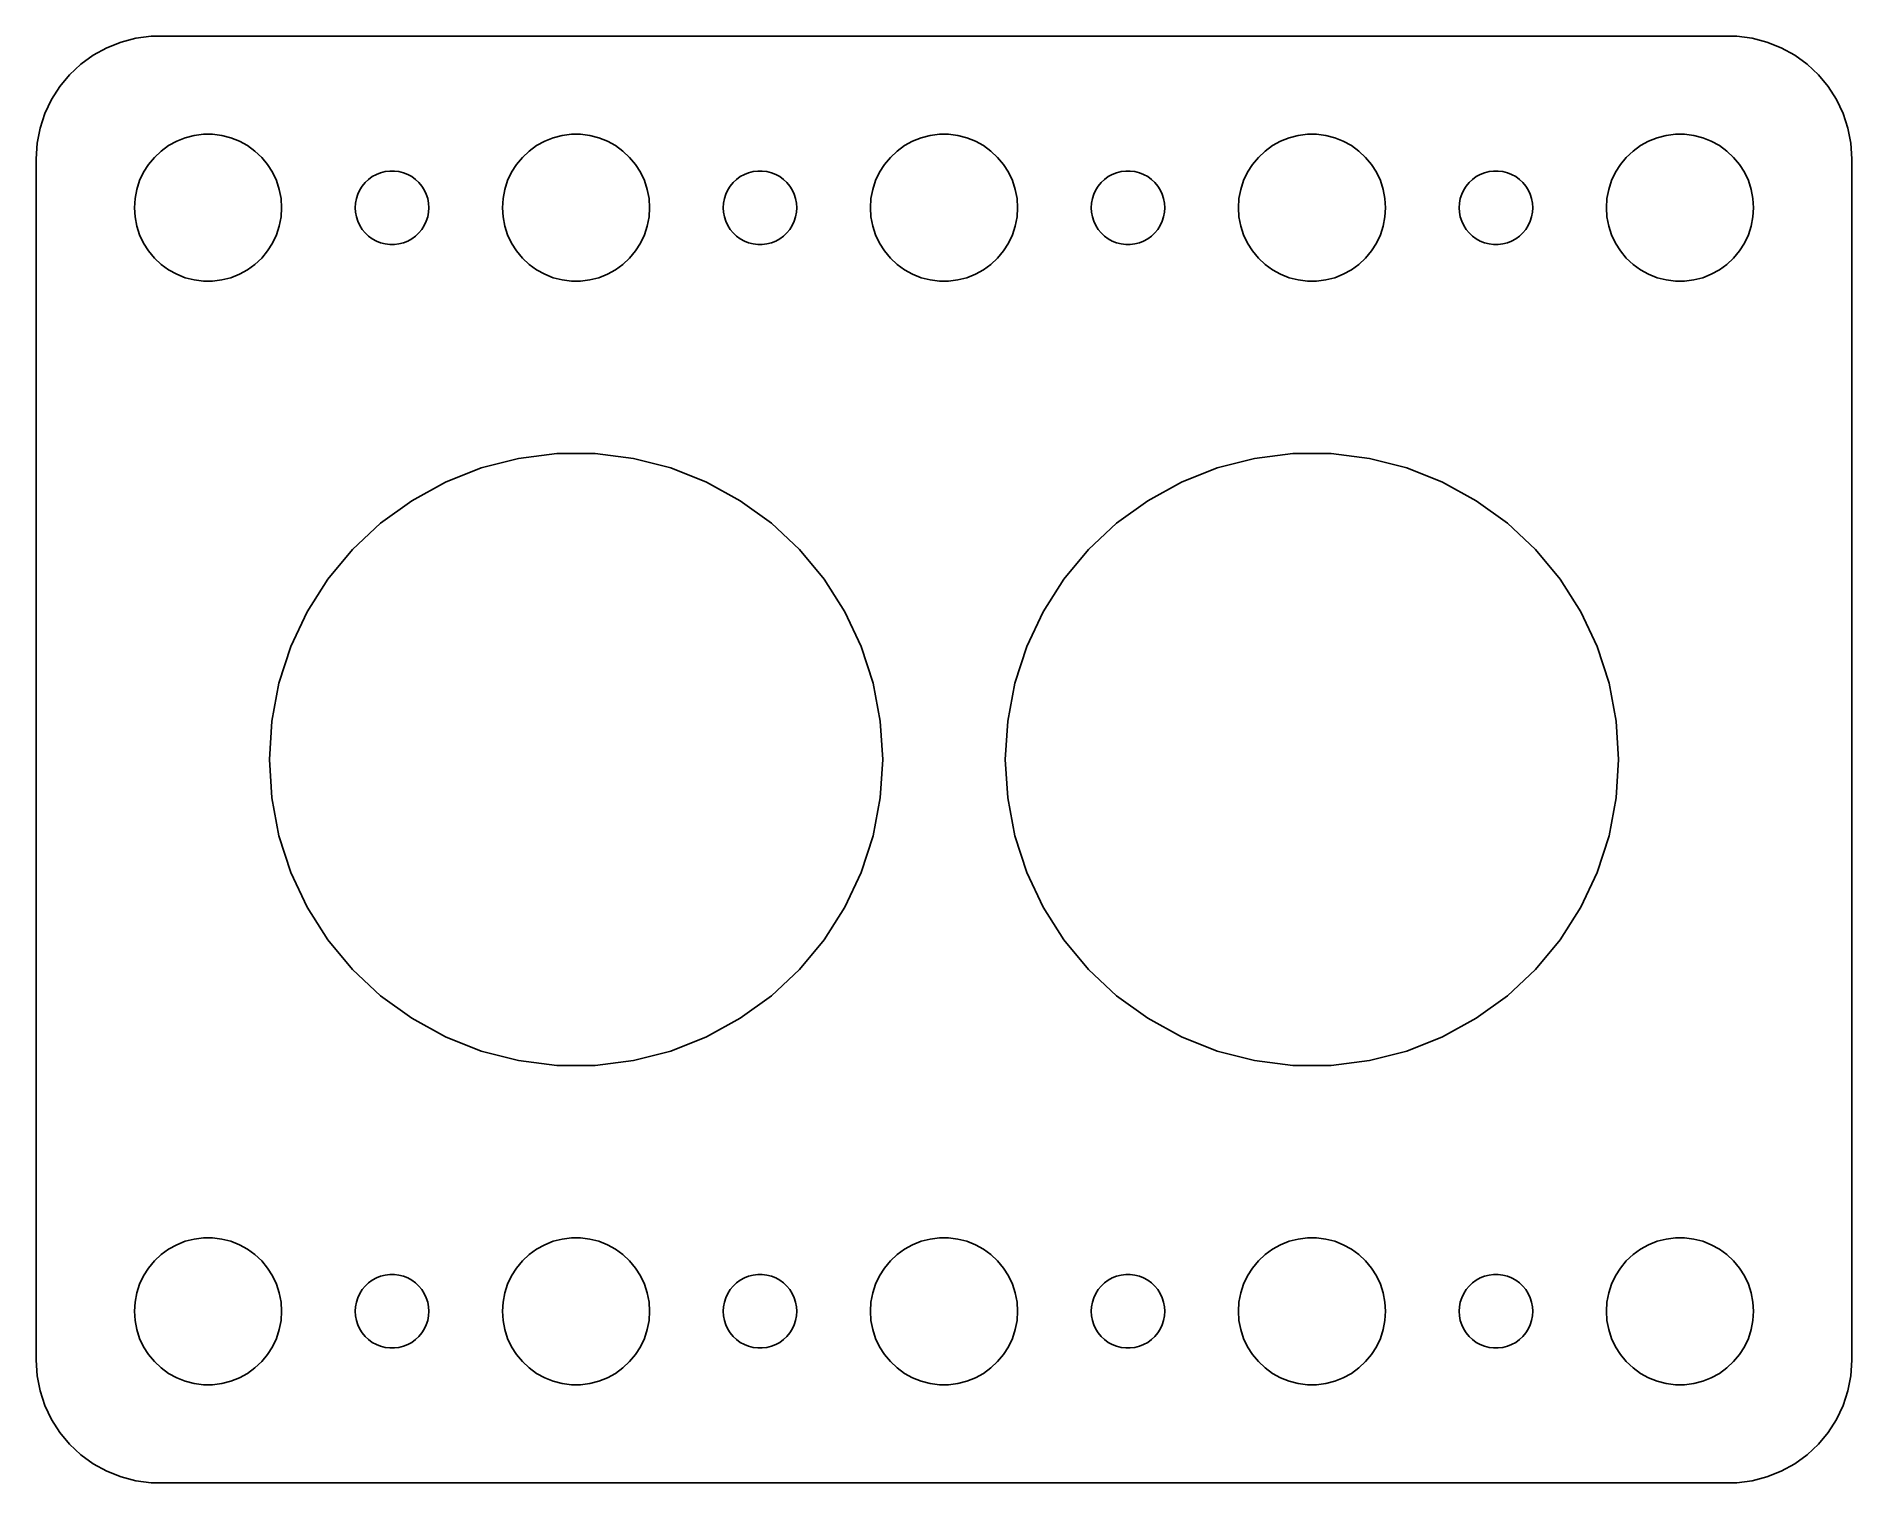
# Model space of a CAD drawing. Header units: metres. Extents: x -37 to 37, y 39.5 to 98.5.
import ezdxf

# ---------------------------------------------------------------- set-up
doc = ezdxf.new("R2010")
doc.units = ezdxf.units.M

msp = doc.modelspace()

# ---------------------------------------------------------------- linework, layer by layer
for p, q in [((-32.3139, 98.4901), (-32.9369, 98.4114)), ((32.3139, 98.4901), (-32.3139, 98.4901)), ((32.9369, 98.4114), (32.3139, 98.4901)), ((-34.6791, 97.7216), (-35.1871, 97.3526)), ((-34.1289, 98.0241), (-34.6791, 97.7216)), ((-33.5451, 98.2553), (-34.1289, 98.0241)), ((-32.9369, 98.4114), (-33.5451, 98.2553)), ((33.5451, 98.2553), (32.9369, 98.4114)), ((34.1289, 98.0241), (33.5451, 98.2553)), ((34.6791, 97.7216), (34.1289, 98.0241)), ((35.1871, 97.3526), (34.6791, 97.7216)), ((-35.1871, 97.3526), (-35.6448, 96.9227)), ((35.6448, 96.9227), (35.1871, 97.3526)), ((-36.0451, 96.4389), (-36.3815, 95.9088)), ((-35.6448, 96.9227), (-36.0451, 96.4389)), ((36.0451, 96.4389), (35.6448, 96.9227)), ((36.3815, 95.9088), (36.0451, 96.4389)), ((-36.3815, 95.9088), (-36.6489, 95.3406)), ((36.6489, 95.3406), (36.3815, 95.9088)), ((-36.8429, 94.7434), (-36.9606, 94.1267)), ((-36.6489, 95.3406), (-36.8429, 94.7434)), ((36.8429, 94.7434), (36.6489, 95.3406)), ((36.9606, 94.1267), (36.8429, 94.7434)), ((-36.9606, 94.1267), (-37, 93.5)), ((-31.9123, 93.8115), (-31.6075, 94.033)), ((-31.6075, 94.033), (-31.2773, 94.2145)), ((-31.2773, 94.2145), (-30.927, 94.3532)), ((-30.927, 94.3532), (-30.5621, 94.4469)), ((-30.5621, 94.4469), (-30.1884, 94.4941)), ((-30.1884, 94.4941), (-29.8116, 94.4941)), ((-29.8116, 94.4941), (-29.4379, 94.4469)), ((-29.4379, 94.4469), (-29.0729, 94.3532)), ((-29.0729, 94.3532), (-28.7227, 94.2145)), ((-28.7227, 94.2145), (-28.3925, 94.033)), ((-28.3925, 94.033), (-28.0877, 93.8115)), ((-16.9123, 93.8115), (-16.6075, 94.033)), ((-16.6075, 94.033), (-16.2773, 94.2145)), ((-16.2773, 94.2145), (-15.927, 94.3532)), ((-15.927, 94.3532), (-15.5621, 94.4469)), ((-15.5621, 94.4469), (-15.1884, 94.4941)), ((-15.1884, 94.4941), (-14.8116, 94.4941)), ((-14.8116, 94.4941), (-14.4379, 94.4469)), ((-14.4379, 94.4469), (-14.0729, 94.3532)), ((-14.0729, 94.3532), (-13.7227, 94.2145)), ((-13.7227, 94.2145), (-13.3925, 94.033)), ((-13.3925, 94.033), (-13.0877, 93.8115)), ((-1.91226, 93.8115), (-1.60747, 94.033)), ((-1.60747, 94.033), (-1.27733, 94.2145)), ((-1.27733, 94.2145), (-0.92705, 94.3532)), ((-0.92705, 94.3532), (-0.56213, 94.4469)), ((-0.56213, 94.4469), (-0.18837, 94.4941)), ((-0.18837, 94.4941), (0.18837, 94.4941)), ((0.18837, 94.4941), (0.56213, 94.4469)), ((0.56213, 94.4469), (0.92705, 94.3532)), ((0.92705, 94.3532), (1.27733, 94.2145)), ((1.27733, 94.2145), (1.60747, 94.033)), ((1.60747, 94.033), (1.91226, 93.8115)), ((13.0877, 93.8115), (13.3925, 94.033)), ((13.3925, 94.033), (13.7227, 94.2145)), ((13.7227, 94.2145), (14.0729, 94.3532)), ((14.0729, 94.3532), (14.4379, 94.4469)), ((14.4379, 94.4469), (14.8116, 94.4941)), ((14.8116, 94.4941), (15.1884, 94.4941)), ((15.1884, 94.4941), (15.5621, 94.4469)), ((15.5621, 94.4469), (15.927, 94.3532)), ((15.927, 94.3532), (16.2773, 94.2145)), ((16.2773, 94.2145), (16.6075, 94.033)), ((16.6075, 94.033), (16.9123, 93.8115)), ((28.0877, 93.8115), (28.3925, 94.033)), ((28.3925, 94.033), (28.7227, 94.2145)), ((28.7227, 94.2145), (29.0729, 94.3532)), ((29.0729, 94.3532), (29.4379, 94.4469)), ((29.4379, 94.4469), (29.8116, 94.4941)), ((29.8116, 94.4941), (30.1884, 94.4941)), ((30.1884, 94.4941), (30.5621, 94.4469)), ((30.5621, 94.4469), (30.927, 94.3532)), ((30.927, 94.3532), (31.2773, 94.2145)), ((31.2773, 94.2145), (31.6075, 94.033)), ((31.6075, 94.033), (31.9123, 93.8115)), ((37, 93.5), (36.9606, 94.1267)), ((-37, 93.5), (-37, 44.5)), ((-32.6289, 92.9453), (-32.427, 93.2634)), ((-32.427, 93.2634), (-32.1869, 93.5536)), ((-32.1869, 93.5536), (-31.9123, 93.8115)), ((-28.0877, 93.8115), (-27.8131, 93.5536)), ((-27.8131, 93.5536), (-27.5729, 93.2634)), ((-27.5729, 93.2634), (-27.3711, 92.9453)), ((-17.6289, 92.9453), (-17.427, 93.2634)), ((-17.427, 93.2634), (-17.1869, 93.5536)), ((-17.1869, 93.5536), (-16.9123, 93.8115)), ((-13.0877, 93.8115), (-12.8131, 93.5536)), ((-12.8131, 93.5536), (-12.5729, 93.2634)), ((-12.5729, 93.2634), (-12.3711, 92.9453)), ((-2.62891, 92.9453), (-2.42705, 93.2634)), ((-2.42705, 93.2634), (-2.1869, 93.5536)), ((-2.1869, 93.5536), (-1.91226, 93.8115)), ((1.91226, 93.8115), (2.1869, 93.5536)), ((2.1869, 93.5536), (2.42705, 93.2634)), ((2.42705, 93.2634), (2.62891, 92.9453)), ((12.3711, 92.9453), (12.5729, 93.2634)), ((12.5729, 93.2634), (12.8131, 93.5536)), ((12.8131, 93.5536), (13.0877, 93.8115)), ((16.9123, 93.8115), (17.1869, 93.5536)), ((17.1869, 93.5536), (17.427, 93.2634)), ((17.427, 93.2634), (17.6289, 92.9453)), ((27.3711, 92.9453), (27.5729, 93.2634)), ((27.5729, 93.2634), (27.8131, 93.5536)), ((27.8131, 93.5536), (28.0877, 93.8115)), ((31.9123, 93.8115), (32.1869, 93.5536)), ((32.1869, 93.5536), (32.427, 93.2634)), ((32.427, 93.2634), (32.6289, 92.9453)), ((37, 44.5), (37, 93.5)), ((-32.9057, 92.2461), (-32.7893, 92.6044)), ((-32.7893, 92.6044), (-32.6289, 92.9453)), ((-27.3711, 92.9453), (-27.2107, 92.6044)), ((-27.2107, 92.6044), (-27.0942, 92.2461)), ((-23.7135, 92.3817), (-23.5934, 92.5268)), ((-23.5934, 92.5268), (-23.4561, 92.6558)), ((-23.4561, 92.6558), (-23.3037, 92.7665)), ((-23.3037, 92.7665), (-23.1387, 92.8572)), ((-23.1387, 92.8572), (-22.9635, 92.9266)), ((-22.9635, 92.9266), (-22.7811, 92.9734)), ((-22.7811, 92.9734), (-22.5942, 92.997)), ((-22.5942, 92.997), (-22.4058, 92.997)), ((-22.4058, 92.997), (-22.2189, 92.9734)), ((-22.2189, 92.9734), (-22.0365, 92.9266)), ((-22.0365, 92.9266), (-21.8613, 92.8572)), ((-21.8613, 92.8572), (-21.6963, 92.7665)), ((-21.6963, 92.7665), (-21.5439, 92.6558)), ((-21.5439, 92.6558), (-21.4065, 92.5268)), ((-21.4065, 92.5268), (-21.2865, 92.3817)), ((-17.9057, 92.2461), (-17.7893, 92.6044)), ((-17.7893, 92.6044), (-17.6289, 92.9453)), ((-12.3711, 92.9453), (-12.2107, 92.6044)), ((-12.2107, 92.6044), (-12.0942, 92.2461)), ((-8.71352, 92.3817), (-8.59344, 92.5268)), ((-8.59344, 92.5268), (-8.45613, 92.6558)), ((-8.45613, 92.6558), (-8.30373, 92.7665)), ((-8.30373, 92.7665), (-8.13866, 92.8572)), ((-8.13866, 92.8572), (-7.96352, 92.9266)), ((-7.96352, 92.9266), (-7.78107, 92.9734)), ((-7.78107, 92.9734), (-7.59418, 92.997)), ((-7.59418, 92.997), (-7.40581, 92.997)), ((-7.40581, 92.997), (-7.21892, 92.9734)), ((-7.21892, 92.9734), (-7.03647, 92.9266)), ((-7.03647, 92.9266), (-6.86133, 92.8572)), ((-6.86133, 92.8572), (-6.69626, 92.7665)), ((-6.69626, 92.7665), (-6.54385, 92.6558)), ((-6.54385, 92.6558), (-6.40654, 92.5268)), ((-6.40654, 92.5268), (-6.28647, 92.3817)), ((-2.90575, 92.2461), (-2.78932, 92.6044)), ((-2.78932, 92.6044), (-2.62891, 92.9453)), ((2.62891, 92.9453), (2.78932, 92.6044)), ((2.78932, 92.6044), (2.90575, 92.2461)), ((6.28647, 92.3817), (6.40654, 92.5268)), ((6.40654, 92.5268), (6.54385, 92.6558)), ((6.54385, 92.6558), (6.69626, 92.7665)), ((6.69626, 92.7665), (6.86133, 92.8572)), ((6.86133, 92.8572), (7.03647, 92.9266)), ((7.03647, 92.9266), (7.21892, 92.9734)), ((7.21892, 92.9734), (7.40581, 92.997)), ((7.40581, 92.997), (7.59418, 92.997)), ((7.59418, 92.997), (7.78107, 92.9734)), ((7.78107, 92.9734), (7.96352, 92.9266)), ((7.96352, 92.9266), (8.13866, 92.8572)), ((8.13866, 92.8572), (8.30373, 92.7665)), ((8.30373, 92.7665), (8.45613, 92.6558)), ((8.45613, 92.6558), (8.59344, 92.5268)), ((8.59344, 92.5268), (8.71352, 92.3817)), ((12.0942, 92.2461), (12.2107, 92.6044)), ((12.2107, 92.6044), (12.3711, 92.9453)), ((17.6289, 92.9453), (17.7893, 92.6044)), ((17.7893, 92.6044), (17.9057, 92.2461)), ((21.2865, 92.3817), (21.4065, 92.5268)), ((21.4065, 92.5268), (21.5439, 92.6558)), ((21.5439, 92.6558), (21.6963, 92.7665)), ((21.6963, 92.7665), (21.8613, 92.8572)), ((21.8613, 92.8572), (22.0365, 92.9266)), ((22.0365, 92.9266), (22.2189, 92.9734)), ((22.2189, 92.9734), (22.4058, 92.997)), ((22.4058, 92.997), (22.5942, 92.997)), ((22.5942, 92.997), (22.7811, 92.9734)), ((22.7811, 92.9734), (22.9635, 92.9266)), ((22.9635, 92.9266), (23.1387, 92.8572)), ((23.1387, 92.8572), (23.3037, 92.7665)), ((23.3037, 92.7665), (23.4561, 92.6558)), ((23.4561, 92.6558), (23.5934, 92.5268)), ((23.5934, 92.5268), (23.7135, 92.3817)), ((27.0942, 92.2461), (27.2107, 92.6044)), ((27.2107, 92.6044), (27.3711, 92.9453)), ((32.6289, 92.9453), (32.7893, 92.6044)), ((32.7893, 92.6044), (32.9057, 92.2461)), ((-33, 91.5), (-32.9763, 91.876)), ((-32.9763, 91.876), (-32.9057, 92.2461)), ((-27.0942, 92.2461), (-27.0237, 91.876)), ((-27.0237, 91.876), (-27, 91.5)), ((-23.9882, 91.688), (-23.9529, 91.873)), ((-23.9529, 91.873), (-23.8947, 92.0522)), ((-23.8947, 92.0522), (-23.8145, 92.2226)), ((-23.8145, 92.2226), (-23.7135, 92.3817)), ((-21.2865, 92.3817), (-21.1855, 92.2226)), ((-21.1855, 92.2226), (-21.1053, 92.0522)), ((-21.1053, 92.0522), (-21.0471, 91.873)), ((-21.0471, 91.873), (-21.0118, 91.688)), ((-18, 91.5), (-17.9763, 91.876)), ((-17.9763, 91.876), (-17.9057, 92.2461)), ((-12.0942, 92.2461), (-12.0237, 91.876)), ((-12.0237, 91.876), (-12, 91.5)), ((-8.98816, 91.688), (-8.95287, 91.873)), ((-8.95287, 91.873), (-8.89465, 92.0522)), ((-8.89465, 92.0522), (-8.81445, 92.2226)), ((-8.81445, 92.2226), (-8.71352, 92.3817)), ((-6.28647, 92.3817), (-6.18553, 92.2226)), ((-6.18553, 92.2226), (-6.10533, 92.0522)), ((-6.10533, 92.0522), (-6.04712, 91.873)), ((-6.04712, 91.873), (-6.01183, 91.688)), ((-3, 91.5), (-2.97633, 91.876)), ((-2.97633, 91.876), (-2.90575, 92.2461)), ((2.90575, 92.2461), (2.97633, 91.876)), ((2.97633, 91.876), (3, 91.5)), ((6.01183, 91.688), (6.04712, 91.873)), ((6.04712, 91.873), (6.10533, 92.0522)), ((6.10533, 92.0522), (6.18553, 92.2226)), ((6.18553, 92.2226), (6.28647, 92.3817)), ((8.71352, 92.3817), (8.81445, 92.2226)), ((8.81445, 92.2226), (8.89465, 92.0522)), ((8.89465, 92.0522), (8.95287, 91.873)), ((8.95287, 91.873), (8.98816, 91.688)), ((12, 91.5), (12.0237, 91.876)), ((12.0237, 91.876), (12.0942, 92.2461)), ((17.9057, 92.2461), (17.9763, 91.876)), ((17.9763, 91.876), (18, 91.5)), ((21.0118, 91.688), (21.0471, 91.873)), ((21.0471, 91.873), (21.1053, 92.0522)), ((21.1053, 92.0522), (21.1855, 92.2226)), ((21.1855, 92.2226), (21.2865, 92.3817)), ((23.7135, 92.3817), (23.8145, 92.2226)), ((23.8145, 92.2226), (23.8947, 92.0522)), ((23.8947, 92.0522), (23.9529, 91.873)), ((23.9529, 91.873), (23.9882, 91.688)), ((27, 91.5), (27.0237, 91.876)), ((27.0237, 91.876), (27.0942, 92.2461)), ((32.9057, 92.2461), (32.9763, 91.876)), ((32.9763, 91.876), (33, 91.5)), ((-32.9763, 91.124), (-33, 91.5)), ((-32.9057, 90.7539), (-32.9763, 91.124)), ((-27.0237, 91.124), (-27.0942, 90.7539)), ((-27, 91.5), (-27.0237, 91.124)), ((-24, 91.5), (-23.9882, 91.688)), ((-23.9882, 91.312), (-24, 91.5)), ((-23.9529, 91.127), (-23.9882, 91.312)), ((-23.8947, 90.9478), (-23.9529, 91.127)), ((-21.0471, 91.127), (-21.1053, 90.9478)), ((-21.0118, 91.312), (-21.0471, 91.127)), ((-21.0118, 91.688), (-21, 91.5)), ((-21, 91.5), (-21.0118, 91.312)), ((-17.9763, 91.124), (-18, 91.5)), ((-17.9057, 90.7539), (-17.9763, 91.124)), ((-12.0237, 91.124), (-12.0942, 90.7539)), ((-12, 91.5), (-12.0237, 91.124)), ((-9, 91.5), (-8.98816, 91.688)), ((-8.98816, 91.312), (-9, 91.5)), ((-8.95287, 91.127), (-8.98816, 91.312)), ((-8.89465, 90.9478), (-8.95287, 91.127)), ((-6.04712, 91.127), (-6.10533, 90.9478)), ((-6.01183, 91.312), (-6.04712, 91.127)), ((-6.01183, 91.688), (-6, 91.5)), ((-6, 91.5), (-6.01183, 91.312)), ((-2.97633, 91.124), (-3, 91.5)), ((-2.90575, 90.7539), (-2.97633, 91.124)), ((2.97633, 91.124), (2.90575, 90.7539)), ((3, 91.5), (2.97633, 91.124)), ((6, 91.5), (6.01183, 91.688)), ((6.01183, 91.312), (6, 91.5)), ((6.04712, 91.127), (6.01183, 91.312)), ((6.10533, 90.9478), (6.04712, 91.127)), ((8.95287, 91.127), (8.89465, 90.9478)), ((8.98816, 91.312), (8.95287, 91.127)), ((8.98816, 91.688), (9, 91.5)), ((9, 91.5), (8.98816, 91.312)), ((12.0237, 91.124), (12, 91.5)), ((12.0942, 90.7539), (12.0237, 91.124)), ((17.9763, 91.124), (17.9057, 90.7539)), ((18, 91.5), (17.9763, 91.124)), ((21, 91.5), (21.0118, 91.688)), ((21.0118, 91.312), (21, 91.5)), ((21.0471, 91.127), (21.0118, 91.312)), ((21.1053, 90.9478), (21.0471, 91.127)), ((23.9529, 91.127), (23.8947, 90.9478)), ((23.9882, 91.312), (23.9529, 91.127)), ((23.9882, 91.688), (24, 91.5)), ((24, 91.5), (23.9882, 91.312)), ((27.0237, 91.124), (27, 91.5)), ((27.0942, 90.7539), (27.0237, 91.124)), ((32.9763, 91.124), (32.9057, 90.7539)), ((33, 91.5), (32.9763, 91.124)), ((-32.7893, 90.3956), (-32.9057, 90.7539)), ((-32.6289, 90.0547), (-32.7893, 90.3956)), ((-27.2107, 90.3956), (-27.3711, 90.0547)), ((-27.0942, 90.7539), (-27.2107, 90.3956)), ((-23.8145, 90.7774), (-23.8947, 90.9478)), ((-23.7135, 90.6183), (-23.8145, 90.7774)), ((-23.5934, 90.4732), (-23.7135, 90.6183)), ((-23.4561, 90.3442), (-23.5934, 90.4732)), ((-23.3037, 90.2335), (-23.4561, 90.3442)), ((-21.5439, 90.3442), (-21.6963, 90.2335)), ((-21.4065, 90.4732), (-21.5439, 90.3442)), ((-21.2865, 90.6183), (-21.4065, 90.4732)), ((-21.1855, 90.7774), (-21.2865, 90.6183)), ((-21.1053, 90.9478), (-21.1855, 90.7774)), ((-17.7893, 90.3956), (-17.9057, 90.7539)), ((-17.6289, 90.0547), (-17.7893, 90.3956)), ((-12.2107, 90.3956), (-12.3711, 90.0547)), ((-12.0942, 90.7539), (-12.2107, 90.3956)), ((-8.81445, 90.7774), (-8.89465, 90.9478)), ((-8.71352, 90.6183), (-8.81445, 90.7774)), ((-8.59344, 90.4732), (-8.71352, 90.6183)), ((-8.45613, 90.3442), (-8.59344, 90.4732)), ((-8.30373, 90.2335), (-8.45613, 90.3442)), ((-6.54385, 90.3442), (-6.69626, 90.2335)), ((-6.40654, 90.4732), (-6.54385, 90.3442)), ((-6.28647, 90.6183), (-6.40654, 90.4732)), ((-6.18553, 90.7774), (-6.28647, 90.6183)), ((-6.10533, 90.9478), (-6.18553, 90.7774)), ((-2.78932, 90.3956), (-2.90575, 90.7539)), ((-2.62891, 90.0547), (-2.78932, 90.3956)), ((2.78932, 90.3956), (2.62891, 90.0547)), ((2.90575, 90.7539), (2.78932, 90.3956)), ((6.18553, 90.7774), (6.10533, 90.9478)), ((6.28647, 90.6183), (6.18553, 90.7774)), ((6.40654, 90.4732), (6.28647, 90.6183)), ((6.54385, 90.3442), (6.40654, 90.4732)), ((6.69626, 90.2335), (6.54385, 90.3442)), ((8.45613, 90.3442), (8.30373, 90.2335)), ((8.59344, 90.4732), (8.45613, 90.3442)), ((8.71352, 90.6183), (8.59344, 90.4732)), ((8.81445, 90.7774), (8.71352, 90.6183)), ((8.89465, 90.9478), (8.81445, 90.7774)), ((12.2107, 90.3956), (12.0942, 90.7539)), ((12.3711, 90.0547), (12.2107, 90.3956)), ((17.7893, 90.3956), (17.6289, 90.0547)), ((17.9057, 90.7539), (17.7893, 90.3956)), ((21.1855, 90.7774), (21.1053, 90.9478)), ((21.2865, 90.6183), (21.1855, 90.7774)), ((21.4065, 90.4732), (21.2865, 90.6183)), ((21.5439, 90.3442), (21.4065, 90.4732)), ((21.6963, 90.2335), (21.5439, 90.3442)), ((23.4561, 90.3442), (23.3037, 90.2335)), ((23.5934, 90.4732), (23.4561, 90.3442)), ((23.7135, 90.6183), (23.5934, 90.4732)), ((23.8145, 90.7774), (23.7135, 90.6183)), ((23.8947, 90.9478), (23.8145, 90.7774)), ((27.2107, 90.3956), (27.0942, 90.7539)), ((27.3711, 90.0547), (27.2107, 90.3956)), ((32.7893, 90.3956), (32.6289, 90.0547)), ((32.9057, 90.7539), (32.7893, 90.3956)), ((-32.427, 89.7366), (-32.6289, 90.0547)), ((-32.1869, 89.4464), (-32.427, 89.7366)), ((-27.5729, 89.7366), (-27.8131, 89.4464)), ((-27.3711, 90.0547), (-27.5729, 89.7366)), ((-23.1387, 90.1427), (-23.3037, 90.2335)), ((-22.9635, 90.0734), (-23.1387, 90.1427)), ((-22.7811, 90.0266), (-22.9635, 90.0734)), ((-22.5942, 90.003), (-22.7811, 90.0266)), ((-22.4058, 90.003), (-22.5942, 90.003)), ((-22.2189, 90.0266), (-22.4058, 90.003)), ((-22.0365, 90.0734), (-22.2189, 90.0266)), ((-21.8613, 90.1427), (-22.0365, 90.0734)), ((-21.6963, 90.2335), (-21.8613, 90.1427)), ((-17.427, 89.7366), (-17.6289, 90.0547)), ((-17.1869, 89.4464), (-17.427, 89.7366)), ((-12.5729, 89.7366), (-12.8131, 89.4464)), ((-12.3711, 90.0547), (-12.5729, 89.7366)), ((-8.13866, 90.1427), (-8.30373, 90.2335)), ((-7.96352, 90.0734), (-8.13866, 90.1427)), ((-7.78107, 90.0266), (-7.96352, 90.0734)), ((-7.59418, 90.003), (-7.78107, 90.0266)), ((-7.40581, 90.003), (-7.59418, 90.003)), ((-7.21892, 90.0266), (-7.40581, 90.003)), ((-7.03647, 90.0734), (-7.21892, 90.0266)), ((-6.86133, 90.1427), (-7.03647, 90.0734)), ((-6.69626, 90.2335), (-6.86133, 90.1427)), ((-2.42705, 89.7366), (-2.62891, 90.0547)), ((-2.1869, 89.4464), (-2.42705, 89.7366)), ((2.42705, 89.7366), (2.1869, 89.4464)), ((2.62891, 90.0547), (2.42705, 89.7366)), ((6.86133, 90.1427), (6.69626, 90.2335)), ((7.03647, 90.0734), (6.86133, 90.1427)), ((7.21892, 90.0266), (7.03647, 90.0734)), ((7.40581, 90.003), (7.21892, 90.0266)), ((7.59418, 90.003), (7.40581, 90.003)), ((7.78107, 90.0266), (7.59418, 90.003)), ((7.96352, 90.0734), (7.78107, 90.0266)), ((8.13866, 90.1427), (7.96352, 90.0734)), ((8.30373, 90.2335), (8.13866, 90.1427)), ((12.5729, 89.7366), (12.3711, 90.0547)), ((12.8131, 89.4464), (12.5729, 89.7366)), ((17.427, 89.7366), (17.1869, 89.4464)), ((17.6289, 90.0547), (17.427, 89.7366)), ((21.8613, 90.1427), (21.6963, 90.2335)), ((22.0365, 90.0734), (21.8613, 90.1427)), ((22.2189, 90.0266), (22.0365, 90.0734)), ((22.4058, 90.003), (22.2189, 90.0266)), ((22.5942, 90.003), (22.4058, 90.003)), ((22.7811, 90.0266), (22.5942, 90.003)), ((22.9635, 90.0734), (22.7811, 90.0266)), ((23.1387, 90.1427), (22.9635, 90.0734)), ((23.3037, 90.2335), (23.1387, 90.1427)), ((27.5729, 89.7366), (27.3711, 90.0547)), ((27.8131, 89.4464), (27.5729, 89.7366)), ((32.427, 89.7366), (32.1869, 89.4464)), ((32.6289, 90.0547), (32.427, 89.7366)), ((-31.9123, 89.1884), (-32.1869, 89.4464)), ((-31.6075, 88.967), (-31.9123, 89.1884)), ((-31.2773, 88.7855), (-31.6075, 88.967)), ((-28.3925, 88.967), (-28.7227, 88.7855)), ((-28.0877, 89.1884), (-28.3925, 88.967)), ((-27.8131, 89.4464), (-28.0877, 89.1884)), ((-16.9123, 89.1884), (-17.1869, 89.4464)), ((-16.6075, 88.967), (-16.9123, 89.1884)), ((-16.2773, 88.7855), (-16.6075, 88.967)), ((-13.3925, 88.967), (-13.7227, 88.7855)), ((-13.0877, 89.1884), (-13.3925, 88.967)), ((-12.8131, 89.4464), (-13.0877, 89.1884)), ((-1.91226, 89.1884), (-2.1869, 89.4464)), ((-1.60747, 88.967), (-1.91226, 89.1884)), ((-1.27733, 88.7855), (-1.60747, 88.967)), ((1.60747, 88.967), (1.27733, 88.7855)), ((1.91226, 89.1884), (1.60747, 88.967)), ((2.1869, 89.4464), (1.91226, 89.1884)), ((13.0877, 89.1884), (12.8131, 89.4464)), ((13.3925, 88.967), (13.0877, 89.1884)), ((13.7227, 88.7855), (13.3925, 88.967)), ((16.6075, 88.967), (16.2773, 88.7855)), ((16.9123, 89.1884), (16.6075, 88.967)), ((17.1869, 89.4464), (16.9123, 89.1884)), ((28.0877, 89.1884), (27.8131, 89.4464)), ((28.3925, 88.967), (28.0877, 89.1884)), ((28.7227, 88.7855), (28.3925, 88.967)), ((31.6075, 88.967), (31.2773, 88.7855)), ((31.9123, 89.1884), (31.6075, 88.967)), ((32.1869, 89.4464), (31.9123, 89.1884)), ((-30.927, 88.6468), (-31.2773, 88.7855)), ((-30.5621, 88.5531), (-30.927, 88.6468)), ((-30.1884, 88.5059), (-30.5621, 88.5531)), ((-29.8116, 88.5059), (-30.1884, 88.5059)), ((-29.4379, 88.5531), (-29.8116, 88.5059)), ((-29.0729, 88.6468), (-29.4379, 88.5531)), ((-28.7227, 88.7855), (-29.0729, 88.6468)), ((-15.927, 88.6468), (-16.2773, 88.7855)), ((-15.5621, 88.5531), (-15.927, 88.6468)), ((-15.1884, 88.5059), (-15.5621, 88.5531)), ((-14.8116, 88.5059), (-15.1884, 88.5059)), ((-14.4379, 88.5531), (-14.8116, 88.5059)), ((-14.0729, 88.6468), (-14.4379, 88.5531)), ((-13.7227, 88.7855), (-14.0729, 88.6468)), ((-0.92705, 88.6468), (-1.27733, 88.7855)), ((-0.56213, 88.5531), (-0.92705, 88.6468)), ((-0.18837, 88.5059), (-0.56213, 88.5531)), ((0.18837, 88.5059), (-0.18837, 88.5059)), ((0.56213, 88.5531), (0.18837, 88.5059)), ((0.92705, 88.6468), (0.56213, 88.5531)), ((1.27733, 88.7855), (0.92705, 88.6468)), ((14.0729, 88.6468), (13.7227, 88.7855)), ((14.4379, 88.5531), (14.0729, 88.6468)), ((14.8116, 88.5059), (14.4379, 88.5531)), ((15.1884, 88.5059), (14.8116, 88.5059)), ((15.5621, 88.5531), (15.1884, 88.5059)), ((15.927, 88.6468), (15.5621, 88.5531)), ((16.2773, 88.7855), (15.927, 88.6468)), ((29.0729, 88.6468), (28.7227, 88.7855)), ((29.4379, 88.5531), (29.0729, 88.6468)), ((29.8116, 88.5059), (29.4379, 88.5531)), ((30.1884, 88.5059), (29.8116, 88.5059)), ((30.5621, 88.5531), (30.1884, 88.5059)), ((30.927, 88.6468), (30.5621, 88.5531)), ((31.2773, 88.7855), (30.927, 88.6468)), ((-17.3423, 81.2786), (-15.7849, 81.4753)), ((-15.7849, 81.4753), (-14.2151, 81.4753)), ((-14.2151, 81.4753), (-12.6577, 81.2786)), ((12.6577, 81.2786), (14.2151, 81.4753)), ((14.2151, 81.4753), (15.7849, 81.4753)), ((15.7849, 81.4753), (17.3423, 81.2786)), ((-20.3222, 80.3103), (-18.8627, 80.8882)), ((-18.8627, 80.8882), (-17.3423, 81.2786)), ((-12.6577, 81.2786), (-11.1373, 80.8882)), ((-11.1373, 80.8882), (-9.67775, 80.3103)), ((9.67775, 80.3103), (11.1373, 80.8882)), ((11.1373, 80.8882), (12.6577, 81.2786)), ((17.3423, 81.2786), (18.8627, 80.8882)), ((18.8627, 80.8882), (20.3222, 80.3103)), ((-21.6978, 79.5541), (-20.3222, 80.3103)), ((-9.67775, 80.3103), (-8.30215, 79.5541)), ((8.30215, 79.5541), (9.67775, 80.3103)), ((20.3222, 80.3103), (21.6978, 79.5541)), ((-22.9678, 78.6314), (-21.6978, 79.5541)), ((-8.30215, 79.5541), (-7.0322, 78.6314)), ((7.0322, 78.6314), (8.30215, 79.5541)), ((21.6978, 79.5541), (22.9678, 78.6314)), ((-24.1121, 77.5568), (-22.9678, 78.6314)), ((-7.0322, 78.6314), (-5.88788, 77.5568)), ((5.88788, 77.5568), (7.0322, 78.6314)), ((22.9678, 78.6314), (24.1121, 77.5568)), ((-25.1127, 76.3473), (-24.1121, 77.5568)), ((-5.88788, 77.5568), (-4.88728, 76.3473)), ((4.88728, 76.3473), (5.88788, 77.5568)), ((24.1121, 77.5568), (25.1127, 76.3473)), ((-25.9538, 75.0219), (-25.1127, 76.3473)), ((-4.88728, 76.3473), (-4.04616, 75.0219)), ((4.04616, 75.0219), (4.88728, 76.3473)), ((25.1127, 76.3473), (25.9538, 75.0219)), ((-26.6222, 73.6015), (-25.9538, 75.0219)), ((-4.04616, 75.0219), (-3.37779, 73.6015)), ((3.37779, 73.6015), (4.04616, 75.0219)), ((25.9538, 75.0219), (26.6222, 73.6015)), ((-27.1073, 72.1086), (-26.6222, 73.6015)), ((-3.37779, 73.6015), (-2.8927, 72.1086)), ((2.8927, 72.1086), (3.37779, 73.6015)), ((26.6222, 73.6015), (27.1073, 72.1086)), ((-27.4014, 70.5667), (-27.1073, 72.1086)), ((-2.8927, 72.1086), (-2.59856, 70.5667)), ((2.59856, 70.5667), (2.8927, 72.1086)), ((27.1073, 72.1086), (27.4014, 70.5667)), ((-27.5, 69), (-27.4014, 70.5667)), ((-2.59856, 70.5667), (-2.5, 69)), ((2.5, 69), (2.59856, 70.5667)), ((27.4014, 70.5667), (27.5, 69)), ((-27.4014, 67.4333), (-27.5, 69)), ((-2.5, 69), (-2.59856, 67.4333)), ((2.59856, 67.4333), (2.5, 69)), ((27.5, 69), (27.4014, 67.4333)), ((-27.1073, 65.8914), (-27.4014, 67.4333)), ((-2.59856, 67.4333), (-2.8927, 65.8914)), ((2.8927, 65.8914), (2.59856, 67.4333)), ((27.4014, 67.4333), (27.1073, 65.8914)), ((-26.6222, 64.3985), (-27.1073, 65.8914)), ((-2.8927, 65.8914), (-3.37779, 64.3985)), ((3.37779, 64.3985), (2.8927, 65.8914)), ((27.1073, 65.8914), (26.6222, 64.3985)), ((-25.9538, 62.9781), (-26.6222, 64.3985)), ((-3.37779, 64.3985), (-4.04616, 62.9781)), ((4.04616, 62.9781), (3.37779, 64.3985)), ((26.6222, 64.3985), (25.9538, 62.9781)), ((-25.1127, 61.6527), (-25.9538, 62.9781)), ((-4.04616, 62.9781), (-4.88728, 61.6527)), ((4.88728, 61.6527), (4.04616, 62.9781)), ((25.9538, 62.9781), (25.1127, 61.6527)), ((-24.1121, 60.4432), (-25.1127, 61.6527)), ((-4.88728, 61.6527), (-5.88788, 60.4432)), ((5.88788, 60.4432), (4.88728, 61.6527)), ((25.1127, 61.6527), (24.1121, 60.4432)), ((-22.9678, 59.3686), (-24.1121, 60.4432)), ((-5.88788, 60.4432), (-7.0322, 59.3686)), ((7.0322, 59.3686), (5.88788, 60.4432)), ((24.1121, 60.4432), (22.9678, 59.3686)), ((-21.6978, 58.4459), (-22.9678, 59.3686)), ((-7.0322, 59.3686), (-8.30215, 58.4459)), ((8.30215, 58.4459), (7.0322, 59.3686)), ((22.9678, 59.3686), (21.6978, 58.4459)), ((-20.3222, 57.6897), (-21.6978, 58.4459)), ((-8.30215, 58.4459), (-9.67775, 57.6897)), ((9.67775, 57.6897), (8.30215, 58.4459)), ((21.6978, 58.4459), (20.3222, 57.6897)), ((-18.8627, 57.1118), (-20.3222, 57.6897)), ((-17.3423, 56.7214), (-18.8627, 57.1118)), ((-11.1373, 57.1118), (-12.6577, 56.7214)), ((-9.67775, 57.6897), (-11.1373, 57.1118)), ((11.1373, 57.1118), (9.67775, 57.6897)), ((12.6577, 56.7214), (11.1373, 57.1118)), ((18.8627, 57.1118), (17.3423, 56.7214)), ((20.3222, 57.6897), (18.8627, 57.1118)), ((-15.7849, 56.5247), (-17.3423, 56.7214)), ((-14.2151, 56.5247), (-15.7849, 56.5247)), ((-12.6577, 56.7214), (-14.2151, 56.5247)), ((14.2151, 56.5247), (12.6577, 56.7214)), ((15.7849, 56.5247), (14.2151, 56.5247)), ((17.3423, 56.7214), (15.7849, 56.5247)), ((-31.9123, 48.8116), (-31.6075, 49.033)), ((-31.6075, 49.033), (-31.2773, 49.2145)), ((-31.2773, 49.2145), (-30.927, 49.3532)), ((-30.927, 49.3532), (-30.5621, 49.4469)), ((-30.5621, 49.4469), (-30.1884, 49.4941)), ((-30.1884, 49.4941), (-29.8116, 49.4941)), ((-29.8116, 49.4941), (-29.4379, 49.4469)), ((-29.4379, 49.4469), (-29.0729, 49.3532)), ((-29.0729, 49.3532), (-28.7227, 49.2145)), ((-28.7227, 49.2145), (-28.3925, 49.033)), ((-28.3925, 49.033), (-28.0877, 48.8116)), ((-16.9123, 48.8116), (-16.6075, 49.033)), ((-16.6075, 49.033), (-16.2773, 49.2145)), ((-16.2773, 49.2145), (-15.927, 49.3532)), ((-15.927, 49.3532), (-15.5621, 49.4469)), ((-15.5621, 49.4469), (-15.1884, 49.4941)), ((-15.1884, 49.4941), (-14.8116, 49.4941)), ((-14.8116, 49.4941), (-14.4379, 49.4469)), ((-14.4379, 49.4469), (-14.0729, 49.3532)), ((-14.0729, 49.3532), (-13.7227, 49.2145)), ((-13.7227, 49.2145), (-13.3925, 49.033)), ((-13.3925, 49.033), (-13.0877, 48.8116)), ((-1.91226, 48.8116), (-1.60747, 49.033)), ((-1.60747, 49.033), (-1.27733, 49.2145)), ((-1.27733, 49.2145), (-0.92705, 49.3532)), ((-0.92705, 49.3532), (-0.56213, 49.4469)), ((-0.56213, 49.4469), (-0.18837, 49.4941)), ((-0.18837, 49.4941), (0.18837, 49.4941)), ((0.18837, 49.4941), (0.56213, 49.4469)), ((0.56213, 49.4469), (0.92705, 49.3532)), ((0.92705, 49.3532), (1.27733, 49.2145)), ((1.27733, 49.2145), (1.60747, 49.033)), ((1.60747, 49.033), (1.91226, 48.8116)), ((13.0877, 48.8116), (13.3925, 49.033)), ((13.3925, 49.033), (13.7227, 49.2145)), ((13.7227, 49.2145), (14.0729, 49.3532)), ((14.0729, 49.3532), (14.4379, 49.4469)), ((14.4379, 49.4469), (14.8116, 49.4941)), ((14.8116, 49.4941), (15.1884, 49.4941)), ((15.1884, 49.4941), (15.5621, 49.4469)), ((15.5621, 49.4469), (15.927, 49.3532)), ((15.927, 49.3532), (16.2773, 49.2145)), ((16.2773, 49.2145), (16.6075, 49.033)), ((16.6075, 49.033), (16.9123, 48.8116)), ((28.0877, 48.8116), (28.3925, 49.033)), ((28.3925, 49.033), (28.7227, 49.2145)), ((28.7227, 49.2145), (29.0729, 49.3532)), ((29.0729, 49.3532), (29.4379, 49.4469)), ((29.4379, 49.4469), (29.8116, 49.4941)), ((29.8116, 49.4941), (30.1884, 49.4941)), ((30.1884, 49.4941), (30.5621, 49.4469)), ((30.5621, 49.4469), (30.927, 49.3532)), ((30.927, 49.3532), (31.2773, 49.2145)), ((31.2773, 49.2145), (31.6075, 49.033)), ((31.6075, 49.033), (31.9123, 48.8116)), ((-32.6289, 47.9453), (-32.427, 48.2634)), ((-32.427, 48.2634), (-32.1869, 48.5536)), ((-32.1869, 48.5536), (-31.9123, 48.8116)), ((-28.0877, 48.8116), (-27.8131, 48.5536)), ((-27.8131, 48.5536), (-27.5729, 48.2634)), ((-27.5729, 48.2634), (-27.3711, 47.9453)), ((-17.6289, 47.9453), (-17.427, 48.2634)), ((-17.427, 48.2634), (-17.1869, 48.5536)), ((-17.1869, 48.5536), (-16.9123, 48.8116)), ((-13.0877, 48.8116), (-12.8131, 48.5536)), ((-12.8131, 48.5536), (-12.5729, 48.2634)), ((-12.5729, 48.2634), (-12.3711, 47.9453)), ((-2.62891, 47.9453), (-2.42705, 48.2634)), ((-2.42705, 48.2634), (-2.1869, 48.5536)), ((-2.1869, 48.5536), (-1.91226, 48.8116)), ((1.91226, 48.8116), (2.1869, 48.5536)), ((2.1869, 48.5536), (2.42705, 48.2634)), ((2.42705, 48.2634), (2.62891, 47.9453)), ((12.3711, 47.9453), (12.5729, 48.2634)), ((12.5729, 48.2634), (12.8131, 48.5536)), ((12.8131, 48.5536), (13.0877, 48.8116)), ((16.9123, 48.8116), (17.1869, 48.5536)), ((17.1869, 48.5536), (17.427, 48.2634)), ((17.427, 48.2634), (17.6289, 47.9453)), ((27.3711, 47.9453), (27.5729, 48.2634)), ((27.5729, 48.2634), (27.8131, 48.5536)), ((27.8131, 48.5536), (28.0877, 48.8116)), ((31.9123, 48.8116), (32.1869, 48.5536)), ((32.1869, 48.5536), (32.427, 48.2634)), ((32.427, 48.2634), (32.6289, 47.9453)), ((-32.9057, 47.2461), (-32.7893, 47.6044)), ((-32.7893, 47.6044), (-32.6289, 47.9453)), ((-27.3711, 47.9453), (-27.2107, 47.6044)), ((-27.2107, 47.6044), (-27.0942, 47.2461)), ((-23.8145, 47.2226), (-23.7135, 47.3817)), ((-23.7135, 47.3817), (-23.5934, 47.5268)), ((-23.5934, 47.5268), (-23.4561, 47.6558)), ((-23.4561, 47.6558), (-23.3037, 47.7665)), ((-23.3037, 47.7665), (-23.1387, 47.8573)), ((-23.1387, 47.8573), (-22.9635, 47.9266)), ((-22.9635, 47.9266), (-22.7811, 47.9734)), ((-22.7811, 47.9734), (-22.5942, 47.997)), ((-22.5942, 47.997), (-22.4058, 47.997)), ((-22.4058, 47.997), (-22.2189, 47.9734)), ((-22.2189, 47.9734), (-22.0365, 47.9266)), ((-22.0365, 47.9266), (-21.8613, 47.8573)), ((-21.8613, 47.8573), (-21.6963, 47.7665)), ((-21.6963, 47.7665), (-21.5439, 47.6558)), ((-21.5439, 47.6558), (-21.4065, 47.5268)), ((-21.4065, 47.5268), (-21.2865, 47.3817)), ((-21.2865, 47.3817), (-21.1855, 47.2226)), ((-17.9057, 47.2461), (-17.7893, 47.6044)), ((-17.7893, 47.6044), (-17.6289, 47.9453)), ((-12.3711, 47.9453), (-12.2107, 47.6044)), ((-12.2107, 47.6044), (-12.0942, 47.2461)), ((-8.81445, 47.2226), (-8.71352, 47.3817)), ((-8.71352, 47.3817), (-8.59344, 47.5268)), ((-8.59344, 47.5268), (-8.45613, 47.6558)), ((-8.45613, 47.6558), (-8.30373, 47.7665)), ((-8.30373, 47.7665), (-8.13866, 47.8573)), ((-8.13866, 47.8573), (-7.96352, 47.9266)), ((-7.96352, 47.9266), (-7.78107, 47.9734)), ((-7.78107, 47.9734), (-7.59418, 47.997)), ((-7.59418, 47.997), (-7.40581, 47.997)), ((-7.40581, 47.997), (-7.21892, 47.9734)), ((-7.21892, 47.9734), (-7.03647, 47.9266)), ((-7.03647, 47.9266), (-6.86133, 47.8573)), ((-6.86133, 47.8573), (-6.69626, 47.7665)), ((-6.69626, 47.7665), (-6.54385, 47.6558)), ((-6.54385, 47.6558), (-6.40654, 47.5268)), ((-6.40654, 47.5268), (-6.28647, 47.3817)), ((-6.28647, 47.3817), (-6.18553, 47.2226)), ((-2.90575, 47.2461), (-2.78932, 47.6044)), ((-2.78932, 47.6044), (-2.62891, 47.9453)), ((2.62891, 47.9453), (2.78932, 47.6044)), ((2.78932, 47.6044), (2.90575, 47.2461)), ((6.18553, 47.2226), (6.28647, 47.3817)), ((6.28647, 47.3817), (6.40654, 47.5268)), ((6.40654, 47.5268), (6.54385, 47.6558)), ((6.54385, 47.6558), (6.69626, 47.7665)), ((6.69626, 47.7665), (6.86133, 47.8573)), ((6.86133, 47.8573), (7.03647, 47.9266)), ((7.03647, 47.9266), (7.21892, 47.9734)), ((7.21892, 47.9734), (7.40581, 47.997)), ((7.40581, 47.997), (7.59418, 47.997)), ((7.59418, 47.997), (7.78107, 47.9734)), ((7.78107, 47.9734), (7.96352, 47.9266)), ((7.96352, 47.9266), (8.13866, 47.8573)), ((8.13866, 47.8573), (8.30373, 47.7665)), ((8.30373, 47.7665), (8.45613, 47.6558)), ((8.45613, 47.6558), (8.59344, 47.5268)), ((8.59344, 47.5268), (8.71352, 47.3817)), ((8.71352, 47.3817), (8.81445, 47.2226)), ((12.0942, 47.2461), (12.2107, 47.6044)), ((12.2107, 47.6044), (12.3711, 47.9453)), ((17.6289, 47.9453), (17.7893, 47.6044)), ((17.7893, 47.6044), (17.9057, 47.2461)), ((21.1855, 47.2226), (21.2865, 47.3817)), ((21.2865, 47.3817), (21.4065, 47.5268)), ((21.4065, 47.5268), (21.5439, 47.6558)), ((21.5439, 47.6558), (21.6963, 47.7665)), ((21.6963, 47.7665), (21.8613, 47.8573)), ((21.8613, 47.8573), (22.0365, 47.9266)), ((22.0365, 47.9266), (22.2189, 47.9734)), ((22.2189, 47.9734), (22.4058, 47.997)), ((22.4058, 47.997), (22.5942, 47.997)), ((22.5942, 47.997), (22.7811, 47.9734)), ((22.7811, 47.9734), (22.9635, 47.9266)), ((22.9635, 47.9266), (23.1387, 47.8573)), ((23.1387, 47.8573), (23.3037, 47.7665)), ((23.3037, 47.7665), (23.4561, 47.6558)), ((23.4561, 47.6558), (23.5934, 47.5268)), ((23.5934, 47.5268), (23.7135, 47.3817)), ((23.7135, 47.3817), (23.8145, 47.2226)), ((27.0942, 47.2461), (27.2107, 47.6044)), ((27.2107, 47.6044), (27.3711, 47.9453)), ((32.6289, 47.9453), (32.7893, 47.6044)), ((32.7893, 47.6044), (32.9057, 47.2461)), ((-33, 46.5), (-32.9763, 46.876)), ((-32.9763, 46.876), (-32.9057, 47.2461)), ((-27.0942, 47.2461), (-27.0237, 46.876)), ((-27.0237, 46.876), (-27, 46.5)), ((-24, 46.5), (-23.9882, 46.688)), ((-23.9882, 46.688), (-23.9529, 46.873)), ((-23.9529, 46.873), (-23.8947, 47.0522)), ((-23.8947, 47.0522), (-23.8145, 47.2226)), ((-21.1855, 47.2226), (-21.1053, 47.0522)), ((-21.1053, 47.0522), (-21.0471, 46.873)), ((-21.0471, 46.873), (-21.0118, 46.688)), ((-21.0118, 46.688), (-21, 46.5)), ((-18, 46.5), (-17.9763, 46.876)), ((-17.9763, 46.876), (-17.9057, 47.2461)), ((-12.0942, 47.2461), (-12.0237, 46.876)), ((-12.0237, 46.876), (-12, 46.5)), ((-9, 46.5), (-8.98816, 46.688)), ((-8.98816, 46.688), (-8.95287, 46.873)), ((-8.95287, 46.873), (-8.89465, 47.0522)), ((-8.89465, 47.0522), (-8.81445, 47.2226)), ((-6.18553, 47.2226), (-6.10533, 47.0522)), ((-6.10533, 47.0522), (-6.04712, 46.873)), ((-6.04712, 46.873), (-6.01183, 46.688)), ((-6.01183, 46.688), (-6, 46.5)), ((-3, 46.5), (-2.97633, 46.876)), ((-2.97633, 46.876), (-2.90575, 47.2461)), ((2.90575, 47.2461), (2.97633, 46.876)), ((2.97633, 46.876), (3, 46.5)), ((6, 46.5), (6.01183, 46.688)), ((6.01183, 46.688), (6.04712, 46.873)), ((6.04712, 46.873), (6.10533, 47.0522)), ((6.10533, 47.0522), (6.18553, 47.2226)), ((8.81445, 47.2226), (8.89465, 47.0522)), ((8.89465, 47.0522), (8.95287, 46.873)), ((8.95287, 46.873), (8.98816, 46.688)), ((8.98816, 46.688), (9, 46.5)), ((12, 46.5), (12.0237, 46.876)), ((12.0237, 46.876), (12.0942, 47.2461)), ((17.9057, 47.2461), (17.9763, 46.876)), ((17.9763, 46.876), (18, 46.5)), ((21, 46.5), (21.0118, 46.688)), ((21.0118, 46.688), (21.0471, 46.873)), ((21.0471, 46.873), (21.1053, 47.0522)), ((21.1053, 47.0522), (21.1855, 47.2226)), ((23.8145, 47.2226), (23.8947, 47.0522)), ((23.8947, 47.0522), (23.9529, 46.873)), ((23.9529, 46.873), (23.9882, 46.688)), ((23.9882, 46.688), (24, 46.5)), ((27, 46.5), (27.0237, 46.876)), ((27.0237, 46.876), (27.0942, 47.2461)), ((32.9057, 47.2461), (32.9763, 46.876)), ((32.9763, 46.876), (33, 46.5)), ((-32.9763, 46.124), (-33, 46.5)), ((-32.9057, 45.7539), (-32.9763, 46.124)), ((-27.0237, 46.124), (-27.0942, 45.7539)), ((-27, 46.5), (-27.0237, 46.124)), ((-23.9882, 46.312), (-24, 46.5)), ((-23.9529, 46.127), (-23.9882, 46.312)), ((-23.8947, 45.9478), (-23.9529, 46.127)), ((-23.8145, 45.7774), (-23.8947, 45.9478)), ((-21.1053, 45.9478), (-21.1855, 45.7774)), ((-21.0471, 46.127), (-21.1053, 45.9478)), ((-21.0118, 46.312), (-21.0471, 46.127)), ((-21, 46.5), (-21.0118, 46.312)), ((-17.9763, 46.124), (-18, 46.5)), ((-17.9057, 45.7539), (-17.9763, 46.124)), ((-12.0237, 46.124), (-12.0942, 45.7539)), ((-12, 46.5), (-12.0237, 46.124)), ((-8.98816, 46.312), (-9, 46.5)), ((-8.95287, 46.127), (-8.98816, 46.312)), ((-8.89465, 45.9478), (-8.95287, 46.127)), ((-8.81445, 45.7774), (-8.89465, 45.9478)), ((-6.10533, 45.9478), (-6.18553, 45.7774)), ((-6.04712, 46.127), (-6.10533, 45.9478)), ((-6.01183, 46.312), (-6.04712, 46.127)), ((-6, 46.5), (-6.01183, 46.312)), ((-2.97633, 46.124), (-3, 46.5)), ((-2.90575, 45.7539), (-2.97633, 46.124)), ((2.97633, 46.124), (2.90575, 45.7539)), ((3, 46.5), (2.97633, 46.124)), ((6.01183, 46.312), (6, 46.5)), ((6.04712, 46.127), (6.01183, 46.312)), ((6.10533, 45.9478), (6.04712, 46.127)), ((6.18553, 45.7774), (6.10533, 45.9478)), ((8.89465, 45.9478), (8.81445, 45.7774)), ((8.95287, 46.127), (8.89465, 45.9478)), ((8.98816, 46.312), (8.95287, 46.127)), ((9, 46.5), (8.98816, 46.312)), ((12.0237, 46.124), (12, 46.5)), ((12.0942, 45.7539), (12.0237, 46.124)), ((17.9763, 46.124), (17.9057, 45.7539)), ((18, 46.5), (17.9763, 46.124)), ((21.0118, 46.312), (21, 46.5)), ((21.0471, 46.127), (21.0118, 46.312)), ((21.1053, 45.9478), (21.0471, 46.127)), ((21.1855, 45.7774), (21.1053, 45.9478)), ((23.8947, 45.9478), (23.8145, 45.7774)), ((23.9529, 46.127), (23.8947, 45.9478)), ((23.9882, 46.312), (23.9529, 46.127)), ((24, 46.5), (23.9882, 46.312)), ((27.0237, 46.124), (27, 46.5)), ((27.0942, 45.7539), (27.0237, 46.124)), ((32.9763, 46.124), (32.9057, 45.7539)), ((33, 46.5), (32.9763, 46.124)), ((-32.7893, 45.3956), (-32.9057, 45.7539)), ((-32.6289, 45.0547), (-32.7893, 45.3956)), ((-27.2107, 45.3956), (-27.3711, 45.0547)), ((-27.0942, 45.7539), (-27.2107, 45.3956)), ((-23.7135, 45.6183), (-23.8145, 45.7774)), ((-23.5934, 45.4732), (-23.7135, 45.6183)), ((-23.4561, 45.3442), (-23.5934, 45.4732)), ((-23.3037, 45.2335), (-23.4561, 45.3442)), ((-23.1387, 45.1428), (-23.3037, 45.2335)), ((-22.9635, 45.0734), (-23.1387, 45.1428)), ((-21.8613, 45.1428), (-22.0365, 45.0734)), ((-21.6963, 45.2335), (-21.8613, 45.1428)), ((-21.5439, 45.3442), (-21.6963, 45.2335)), ((-21.4065, 45.4732), (-21.5439, 45.3442)), ((-21.2865, 45.6183), (-21.4065, 45.4732)), ((-21.1855, 45.7774), (-21.2865, 45.6183)), ((-17.7893, 45.3956), (-17.9057, 45.7539)), ((-17.6289, 45.0547), (-17.7893, 45.3956)), ((-12.2107, 45.3956), (-12.3711, 45.0547)), ((-12.0942, 45.7539), (-12.2107, 45.3956)), ((-8.71352, 45.6183), (-8.81445, 45.7774)), ((-8.59344, 45.4732), (-8.71352, 45.6183)), ((-8.45613, 45.3442), (-8.59344, 45.4732)), ((-8.30373, 45.2335), (-8.45613, 45.3442)), ((-8.13866, 45.1428), (-8.30373, 45.2335)), ((-7.96352, 45.0734), (-8.13866, 45.1428)), ((-6.86133, 45.1428), (-7.03647, 45.0734)), ((-6.69626, 45.2335), (-6.86133, 45.1428)), ((-6.54385, 45.3442), (-6.69626, 45.2335)), ((-6.40654, 45.4732), (-6.54385, 45.3442)), ((-6.28647, 45.6183), (-6.40654, 45.4732)), ((-6.18553, 45.7774), (-6.28647, 45.6183)), ((-2.78932, 45.3956), (-2.90575, 45.7539)), ((-2.62891, 45.0547), (-2.78932, 45.3956)), ((2.78932, 45.3956), (2.62891, 45.0547)), ((2.90575, 45.7539), (2.78932, 45.3956)), ((6.28647, 45.6183), (6.18553, 45.7774)), ((6.40654, 45.4732), (6.28647, 45.6183)), ((6.54385, 45.3442), (6.40654, 45.4732)), ((6.69626, 45.2335), (6.54385, 45.3442)), ((6.86133, 45.1428), (6.69626, 45.2335)), ((7.03647, 45.0734), (6.86133, 45.1428)), ((8.13866, 45.1428), (7.96352, 45.0734)), ((8.30373, 45.2335), (8.13866, 45.1428)), ((8.45613, 45.3442), (8.30373, 45.2335)), ((8.59344, 45.4732), (8.45613, 45.3442)), ((8.71352, 45.6183), (8.59344, 45.4732)), ((8.81445, 45.7774), (8.71352, 45.6183)), ((12.2107, 45.3956), (12.0942, 45.7539)), ((12.3711, 45.0547), (12.2107, 45.3956)), ((17.7893, 45.3956), (17.6289, 45.0547)), ((17.9057, 45.7539), (17.7893, 45.3956)), ((21.2865, 45.6183), (21.1855, 45.7774)), ((21.4065, 45.4732), (21.2865, 45.6183)), ((21.5439, 45.3442), (21.4065, 45.4732)), ((21.6963, 45.2335), (21.5439, 45.3442)), ((21.8613, 45.1428), (21.6963, 45.2335)), ((22.0365, 45.0734), (21.8613, 45.1428)), ((23.1387, 45.1428), (22.9635, 45.0734)), ((23.3037, 45.2335), (23.1387, 45.1428)), ((23.4561, 45.3442), (23.3037, 45.2335)), ((23.5934, 45.4732), (23.4561, 45.3442)), ((23.7135, 45.6183), (23.5934, 45.4732)), ((23.8145, 45.7774), (23.7135, 45.6183)), ((27.2107, 45.3956), (27.0942, 45.7539)), ((27.3711, 45.0547), (27.2107, 45.3956)), ((32.7893, 45.3956), (32.6289, 45.0547)), ((32.9057, 45.7539), (32.7893, 45.3956)), ((-37, 44.5), (-36.9606, 43.8733)), ((-32.427, 44.7366), (-32.6289, 45.0547)), ((-32.1869, 44.4464), (-32.427, 44.7366)), ((-31.9123, 44.1885), (-32.1869, 44.4464)), ((-27.8131, 44.4464), (-28.0877, 44.1885)), ((-27.5729, 44.7366), (-27.8131, 44.4464)), ((-27.3711, 45.0547), (-27.5729, 44.7366)), ((-22.7811, 45.0266), (-22.9635, 45.0734)), ((-22.5942, 45.003), (-22.7811, 45.0266)), ((-22.4058, 45.003), (-22.5942, 45.003)), ((-22.2189, 45.0266), (-22.4058, 45.003)), ((-22.0365, 45.0734), (-22.2189, 45.0266)), ((-17.427, 44.7366), (-17.6289, 45.0547)), ((-17.1869, 44.4464), (-17.427, 44.7366)), ((-16.9123, 44.1885), (-17.1869, 44.4464)), ((-12.8131, 44.4464), (-13.0877, 44.1885)), ((-12.5729, 44.7366), (-12.8131, 44.4464)), ((-12.3711, 45.0547), (-12.5729, 44.7366)), ((-7.78107, 45.0266), (-7.96352, 45.0734)), ((-7.59418, 45.003), (-7.78107, 45.0266)), ((-7.40581, 45.003), (-7.59418, 45.003)), ((-7.21892, 45.0266), (-7.40581, 45.003)), ((-7.03647, 45.0734), (-7.21892, 45.0266)), ((-2.42705, 44.7366), (-2.62891, 45.0547)), ((-2.1869, 44.4464), (-2.42705, 44.7366)), ((-1.91226, 44.1885), (-2.1869, 44.4464)), ((2.1869, 44.4464), (1.91226, 44.1885)), ((2.42705, 44.7366), (2.1869, 44.4464)), ((2.62891, 45.0547), (2.42705, 44.7366)), ((7.21892, 45.0266), (7.03647, 45.0734)), ((7.40581, 45.003), (7.21892, 45.0266)), ((7.59418, 45.003), (7.40581, 45.003)), ((7.78107, 45.0266), (7.59418, 45.003)), ((7.96352, 45.0734), (7.78107, 45.0266)), ((12.5729, 44.7366), (12.3711, 45.0547)), ((12.8131, 44.4464), (12.5729, 44.7366)), ((13.0877, 44.1885), (12.8131, 44.4464)), ((17.1869, 44.4464), (16.9123, 44.1885)), ((17.427, 44.7366), (17.1869, 44.4464)), ((17.6289, 45.0547), (17.427, 44.7366)), ((22.2189, 45.0266), (22.0365, 45.0734)), ((22.4058, 45.003), (22.2189, 45.0266)), ((22.5942, 45.003), (22.4058, 45.003)), ((22.7811, 45.0266), (22.5942, 45.003)), ((22.9635, 45.0734), (22.7811, 45.0266)), ((27.5729, 44.7366), (27.3711, 45.0547)), ((27.8131, 44.4464), (27.5729, 44.7366)), ((28.0877, 44.1885), (27.8131, 44.4464)), ((32.1869, 44.4464), (31.9123, 44.1885)), ((32.427, 44.7366), (32.1869, 44.4464)), ((32.6289, 45.0547), (32.427, 44.7366)), ((36.9606, 43.8733), (37, 44.5)), ((-36.9606, 43.8733), (-36.8429, 43.2566)), ((-31.6075, 43.967), (-31.9123, 44.1885)), ((-31.2773, 43.7855), (-31.6075, 43.967)), ((-30.927, 43.6468), (-31.2773, 43.7855)), ((-28.7227, 43.7855), (-29.0729, 43.6468)), ((-28.3925, 43.967), (-28.7227, 43.7855)), ((-28.0877, 44.1885), (-28.3925, 43.967)), ((-16.6075, 43.967), (-16.9123, 44.1885)), ((-16.2773, 43.7855), (-16.6075, 43.967)), ((-15.927, 43.6468), (-16.2773, 43.7855)), ((-13.7227, 43.7855), (-14.0729, 43.6468)), ((-13.3925, 43.967), (-13.7227, 43.7855)), ((-13.0877, 44.1885), (-13.3925, 43.967)), ((-1.60747, 43.967), (-1.91226, 44.1885)), ((-1.27733, 43.7855), (-1.60747, 43.967)), ((-0.92705, 43.6468), (-1.27733, 43.7855)), ((1.27733, 43.7855), (0.92705, 43.6468)), ((1.60747, 43.967), (1.27733, 43.7855)), ((1.91226, 44.1885), (1.60747, 43.967)), ((13.3925, 43.967), (13.0877, 44.1885)), ((13.7227, 43.7855), (13.3925, 43.967)), ((14.0729, 43.6468), (13.7227, 43.7855)), ((16.2773, 43.7855), (15.927, 43.6468)), ((16.6075, 43.967), (16.2773, 43.7855)), ((16.9123, 44.1885), (16.6075, 43.967)), ((28.3925, 43.967), (28.0877, 44.1885)), ((28.7227, 43.7855), (28.3925, 43.967)), ((29.0729, 43.6468), (28.7227, 43.7855)), ((31.2773, 43.7855), (30.927, 43.6468)), ((31.6075, 43.967), (31.2773, 43.7855)), ((31.9123, 44.1885), (31.6075, 43.967)), ((36.8429, 43.2566), (36.9606, 43.8733)), ((-36.8429, 43.2566), (-36.6489, 42.6594)), ((-30.5621, 43.5531), (-30.927, 43.6468)), ((-30.1884, 43.5059), (-30.5621, 43.5531)), ((-29.8116, 43.5059), (-30.1884, 43.5059)), ((-29.4379, 43.5531), (-29.8116, 43.5059)), ((-29.0729, 43.6468), (-29.4379, 43.5531)), ((-15.5621, 43.5531), (-15.927, 43.6468)), ((-15.1884, 43.5059), (-15.5621, 43.5531)), ((-14.8116, 43.5059), (-15.1884, 43.5059)), ((-14.4379, 43.5531), (-14.8116, 43.5059)), ((-14.0729, 43.6468), (-14.4379, 43.5531)), ((-0.56213, 43.5531), (-0.92705, 43.6468)), ((-0.18837, 43.5059), (-0.56213, 43.5531)), ((0.18837, 43.5059), (-0.18837, 43.5059)), ((0.56213, 43.5531), (0.18837, 43.5059)), ((0.92705, 43.6468), (0.56213, 43.5531)), ((14.4379, 43.5531), (14.0729, 43.6468)), ((14.8116, 43.5059), (14.4379, 43.5531)), ((15.1884, 43.5059), (14.8116, 43.5059)), ((15.5621, 43.5531), (15.1884, 43.5059)), ((15.927, 43.6468), (15.5621, 43.5531)), ((29.4379, 43.5531), (29.0729, 43.6468)), ((29.8116, 43.5059), (29.4379, 43.5531)), ((30.1884, 43.5059), (29.8116, 43.5059)), ((30.5621, 43.5531), (30.1884, 43.5059)), ((30.927, 43.6468), (30.5621, 43.5531)), ((36.6489, 42.6594), (36.8429, 43.2566)), ((-36.6489, 42.6594), (-36.3815, 42.0912)), ((36.3815, 42.0912), (36.6489, 42.6594)), ((-36.3815, 42.0912), (-36.0451, 41.5611)), ((-36.0451, 41.5611), (-35.6448, 41.0773)), ((35.6448, 41.0773), (36.0451, 41.5611)), ((36.0451, 41.5611), (36.3815, 42.0912)), ((-35.6448, 41.0773), (-35.1871, 40.6474)), ((35.1871, 40.6474), (35.6448, 41.0773)), ((-35.1871, 40.6474), (-34.6791, 40.2784)), ((-34.6791, 40.2784), (-34.1289, 39.9759)), ((-34.1289, 39.9759), (-33.5451, 39.7447)), ((33.5451, 39.7447), (34.1289, 39.9759)), ((34.1289, 39.9759), (34.6791, 40.2784)), ((34.6791, 40.2784), (35.1871, 40.6474)), ((-33.5451, 39.7447), (-32.9369, 39.5886)), ((-32.9369, 39.5886), (-32.3139, 39.5099)), ((-32.3139, 39.5099), (32.3139, 39.5099)), ((32.3139, 39.5099), (32.9369, 39.5886)), ((32.9369, 39.5886), (33.5451, 39.7447))]:
    msp.add_line(p, q)

doc.saveas('drawing.dxf')
